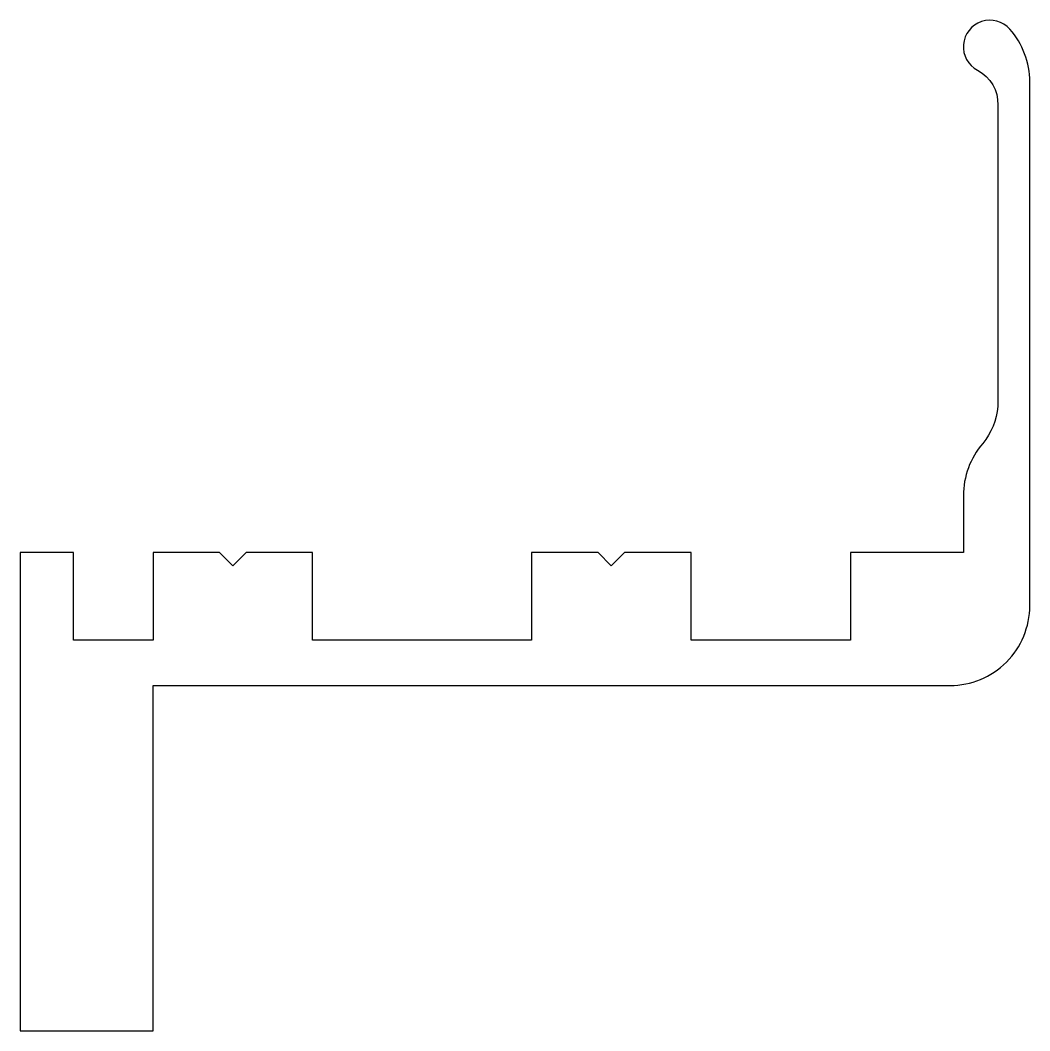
# Model space of a CAD drawing. Extents: x 1415.4 to 1453.4, y -25 to 13.
import ezdxf

# ---------------------------------------------------------------- set-up
doc = ezdxf.new("R2010")
doc.units = 0
doc.header["$LTSCALE"] = 15
doc.layers.get('0').update_dxf_attribs({"linetype": 'CONTINUOUS'})

msp = doc.modelspace()

# ---------------------------------------------------------------- linework, layer by layer
msp.add_lwpolyline([(1451.612, -2.892, 0.178582), (1450.884, -4.856), (1450.884, -7), (1446.634, -7), (1446.634, -10.3), (1440.634, -10.3), (1440.634, -7), (1438.134, -7), (1437.634, -7.5), (1437.134, -7), (1434.634, -7), (1434.634, -10.3), (1426.384, -10.3), (1426.384, -7), (1423.884, -7), (1423.384, -7.5), (1422.884, -7), (1420.384, -7), (1420.384, -10.3), (1417.384, -10.3), (1417.384, -7), (1415.384, -7), (1415.384, -25), (1420.384, -25), (1420.384, -12), (1450.384, -12, 0.414214), (1453.384, -9), (1453.384, 10.722, 0.182676), (1452.634, 12.706, 1.200339), (1451.418, 11.16, -0.285302), (1452.184, 9.852), (1452.184, -1.5, -0.14712), (1451.612, -2.892)], format="xyb")

doc.saveas('drawing.dxf')
